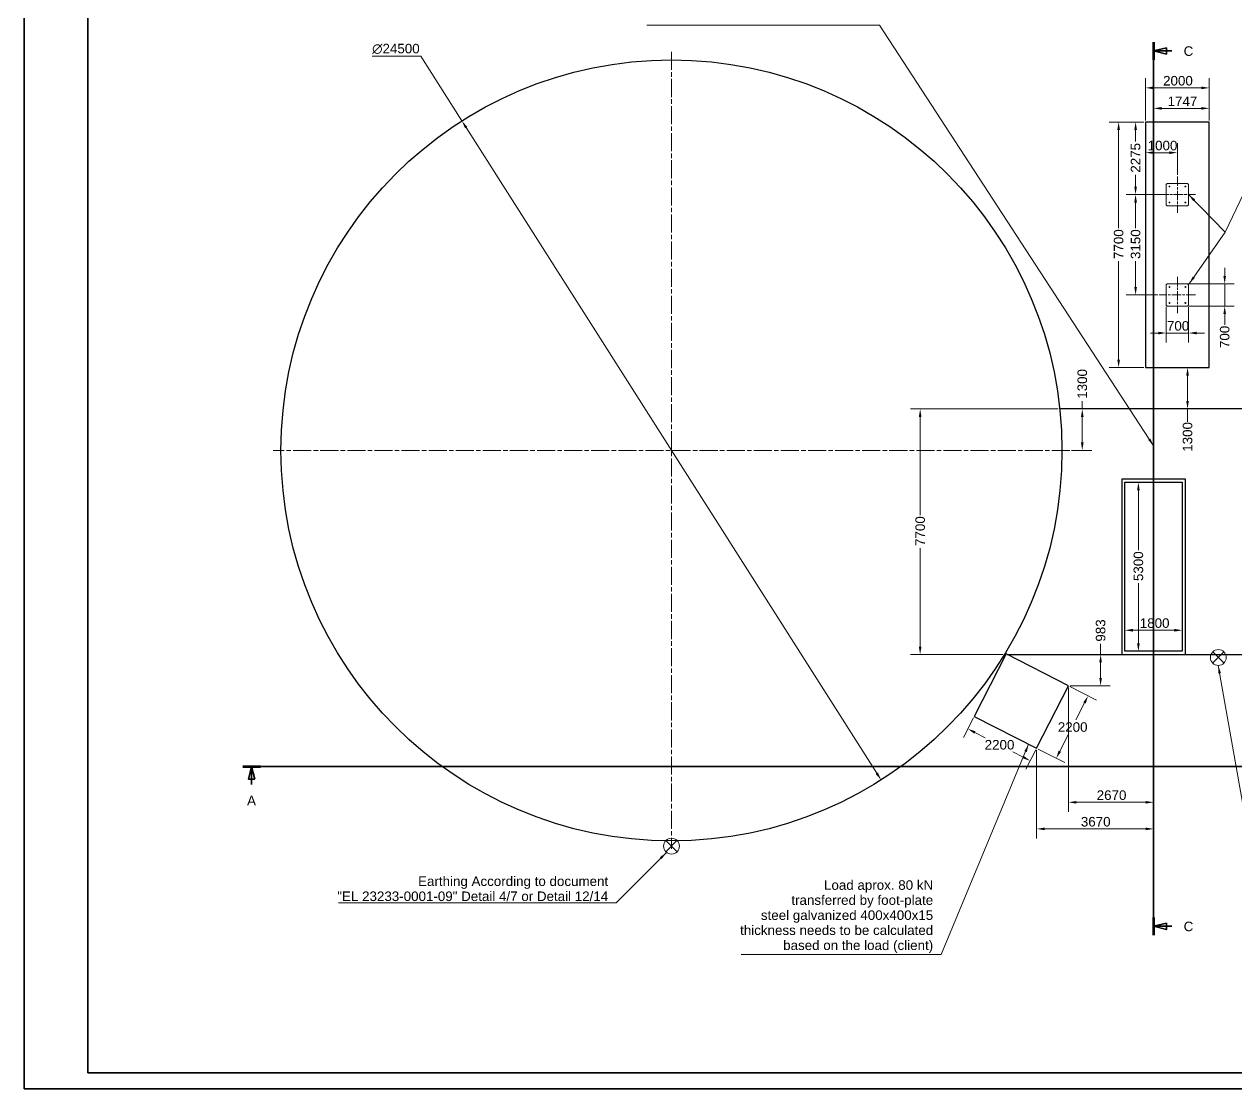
# Model space of a CAD drawing. Header units: millimetres. Extents: x -259789 to 207294, y -77389 to 59400.
# Drawn here: x 0 to 38007, y 0 to 33388 of the extents above; entities that cross this region are included whole.
import ezdxf

# ---------------------------------------------------------------- set-up
doc = ezdxf.new("R2010")
doc.units = ezdxf.units.MM
doc.header["$LTSCALE"] = 100
doc.linetypes.add('CHAIN', pattern=[0.3543, 0.2362, -0.0295, 0.0591, -0.0295])
doc.layers.get('0').update_dxf_attribs({"lineweight": 18})
for name, color, linetype, lineweight in [('Border', 7, 'Continuous', 35), ('Center Mark', 7, 'Continuous', 18), ('Centerline', 7, 'Continuous', 18), ('Dimension', 7, 'Continuous', 18), ('Section Line', 7, 'CHAIN', 35), ('Sketch Geometry', 7, 'Continuous', 18), ('Symbol', 7, 'Continuous', 18), ('Visible', 7, 'Continuous', 25)]:
    doc.layers.add(name, color=color, linetype=linetype, lineweight=lineweight)
doc.styles.add('Title', font='arial.ttf')
doc.dimstyles.new('Default - Method 2a$7', dxfattribs={"dimscale": 100, "dimtxt": 3, "dimasz": 2.5, "dimexe": 3, "dimexo": 0.5, "dimgap": 0.7, "dimtad": 0, "dimtoh": 1, "dimdec": 1, "dimrnd": 1e-08, "dimtxsty": 'Title', "dimcen": 0.09, "dimdle": 10, "dimclrd": 256, "dimclre": 256, "dimclrt": 7, "dimazin": 2, "dimtfac": 0.833333, "dimtdec": 1, "dimtmove": 0, "dimatfit": 3, "dimfxl": 1, "dimtolj": 1, "dimlwd": -1, "dimlwe": -1, "dimarcsym": 0})
doc.dimstyles.new('Default - Method 2b', dxfattribs={"dimscale": 100, "dimtxt": 3, "dimasz": 2.5, "dimexe": 3, "dimexo": 0.5, "dimgap": 0.7, "dimtad": 0, "dimtoh": 1, "dimdec": 1, "dimrnd": 1e-08, "dimtxsty": 'Title', "dimcen": 0.09, "dimdle": 10, "dimclrd": 256, "dimclre": 256, "dimclrt": 7, "dimadec": 0, "dimazin": 2, "dimtfac": 0.833333, "dimtdec": 1, "dimtmove": 0, "dimatfit": 3, "dimfxl": 1, "dimtolj": 1, "dimlwd": -1, "dimlwe": -1, "dimarcsym": 0})

# ---------------------------------------------------------------- blocks, each defined once
blk = doc.blocks.new('Borders Bigadan Border')
at = {"layer": 'Border'}
for p, q in [((0, 0), (0, 594)), ((20, 589), (20, 5)), ((20, 5), (836, 5)), ((841, 0), (0, 0))]:
    blk.add_line(p, q, dxfattribs=at)
blk = doc.blocks.new('2dTransSection0')
at = {"layer": 'Section Line', "linetype": 'CHAIN', "ltscale": 23.583042}
blk.add_line((68.53, 101.12), (650.62, 101.12), dxfattribs=at)
at = {"layer": 'Section Line', "linetype": 'Continuous', "lineweight": 70}
blk.add_line((68.53, 101.12), (74.09, 101.12), dxfattribs=at)
at = {"layer": 'Section Line', "linetype": 'Continuous'}
for p, q in [((71.31, 101.12), (70.31, 97.12)), ((71.31, 97.12), (71.31, 101.12)), ((72.31, 97.12), (71.31, 101.12)), ((70.31, 97.12), (72.31, 97.12)), ((71.31, 95.4), (71.31, 97.12))]:
    blk.add_line(p, q, dxfattribs=at)
at = {"layer": 'Section Line', "linetype": 'Continuous', "flags": 128}
blk.add_lwpolyline([(72.31, 97.12), (71.31, 101.12), (70.31, 97.12), (72.31, 97.12)], dxfattribs=at)
at = {"layer": 'Section Line'}
blk.add_solid([(72.31, 97.12), (71.31, 101.12), (70.31, 97.12), (72.31, 97.12)], dxfattribs=at)
at = {"layer": 'Section Line', "insert": (69.9, 88.9), "char_height": 3, "attachment_point": 7, "style": 'Title'}
blk.add_mtext('A', dxfattribs=at)
blk = doc.blocks.new('2dTransSection1')
at = {"layer": 'Section Line', "linetype": 'CHAIN', "ltscale": 23.481798}
blk.add_line((354.3, 328.26), (354.3, 48.19), dxfattribs=at)
at = {"layer": 'Section Line', "linetype": 'Continuous', "lineweight": 70}
for p, q in [((354.3, 328.26), (354.3, 322.74)), ((354.3, 53.71), (354.3, 48.19))]:
    blk.add_line(p, q, dxfattribs=at)
at = {"layer": 'Section Line', "linetype": 'Continuous'}
for p, q in [((358.3, 326.5), (354.3, 325.5)), ((358.3, 325.5), (354.3, 325.5)), ((354.3, 325.5), (358.3, 324.5)), ((358.3, 324.5), (358.3, 326.5)), ((360.01, 325.5), (358.3, 325.5)), ((358.3, 51.95), (354.3, 50.95)), ((358.3, 50.95), (354.3, 50.95)), ((354.3, 50.95), (358.3, 49.95)), ((358.3, 49.95), (358.3, 51.95)), ((360.01, 50.95), (358.3, 50.95))]:
    blk.add_line(p, q, dxfattribs=at)
at = {"layer": 'Section Line', "linetype": 'Continuous', "flags": 128}
for points in [[(358.3, 326.5), (354.3, 325.5), (358.3, 324.5), (358.3, 326.5)], [(358.3, 51.95), (354.3, 50.95), (358.3, 49.95), (358.3, 51.95)]]:
    blk.add_lwpolyline(points, dxfattribs=at)
at = {"layer": 'Section Line'}
for points in [[(358.3, 326.5), (354.3, 325.5), (358.3, 324.5), (358.3, 326.5)], [(358.3, 51.95), (354.3, 50.95), (358.3, 49.95), (358.3, 51.95)]]:
    blk.add_solid(points, dxfattribs=at)
at = {"layer": 'Section Line', "char_height": 3, "attachment_point": 7, "style": 'Title'}
for insert in [(363.72, 323.92), (363.72, 49.38)]:
    blk.add_mtext('C', dxfattribs=dict(at, insert=insert))
blk = doc.blocks.new('*D30')
at = {"layer": 'Defpoints', "color": 0, "transparency": 16777216}
for p in [(34530, 19021), (34952, 19021), (34530, 13721)]:
    blk.add_point(p, dxfattribs=at)
at = {"layer": 'Dimension', "transparency": 16777216}
for p, q in [((34580, 19021), (35252, 19021)), ((34952, 18771), (34952, 16889)), ((34952, 13971), (34952, 15854)), ((34580, 13721), (35252, 13721))]:
    blk.add_line(p, q, dxfattribs=at)
for points in [[(34910, 18771), (34993, 18771), (34952, 19021)], [(34910, 13971), (34993, 13971), (34952, 13721)]]:
    blk.add_solid(points, dxfattribs=at)
at = {"layer": 'Dimension', "color": 7, "transparency": 16777216, "insert": (35105, 15924), "char_height": 300, "attachment_point": 7, "rotation": 90, "style": 'Title'}
blk.add_mtext('\\A1;5300', dxfattribs=at)
blk = doc.blocks.new('*D31')
at = {"layer": 'Defpoints', "color": 0, "transparency": 16777216}
for p in [(28106, 21321), (32485, 21321), (30750, 13621)]:
    blk.add_point(p, dxfattribs=at)
at = {"layer": 'Dimension', "transparency": 16777216}
for p, q in [((32435, 21321), (27806, 21321)), ((28106, 21071), (28106, 17988)), ((28106, 13871), (28106, 16955)), ((30700, 13621), (27806, 13621))]:
    blk.add_line(p, q, dxfattribs=at)
for points in [[(28064, 21071), (28148, 21071), (28106, 21321)], [(28064, 13871), (28148, 13871), (28106, 13621)]]:
    blk.add_solid(points, dxfattribs=at)
at = {"layer": 'Dimension', "color": 7, "transparency": 16777216, "insert": (28259, 17025), "char_height": 300, "attachment_point": 7, "rotation": 90, "style": 'Title'}
blk.add_mtext('\\A1;7700', dxfattribs=at)
blk = doc.blocks.new('*D32')
at = {"layer": 'Defpoints', "color": 0, "transparency": 16777216}
for p in [(33192, 21321), (33780, 21321), (32805, 20021)]:
    blk.add_point(p, dxfattribs=at)
at = {"layer": 'Dimension', "transparency": 16777216}
for p, q in [((33730, 21321), (32892, 21321)), ((33192, 21321), (33192, 21571)), ((33192, 20271), (33192, 21071)), ((32855, 20021), (33492, 20021))]:
    blk.add_line(p, q, dxfattribs=at)
for points in [[(33150, 21071), (33233, 21071), (33192, 21321)], [(33150, 20271), (33233, 20271), (33192, 20021)]]:
    blk.add_solid(points, dxfattribs=at)
at = {"layer": 'Dimension', "color": 7, "transparency": 16777216, "insert": (33345, 21641), "char_height": 300, "attachment_point": 7, "rotation": 90, "style": 'Title'}
blk.add_mtext('\\A1;1300', dxfattribs=at)
blk = doc.blocks.new('*D33')
at = {"layer": 'Defpoints', "color": 0, "transparency": 16777216}
for p in [(36493, 22621), (36493, 22621), (36493, 21321)]:
    blk.add_point(p, dxfattribs=at)
at = {"layer": 'Dimension', "transparency": 16777216}
for p, q in [((36493, 22371), (36493, 21571)), ((36493, 21321), (36493, 20916))]:
    blk.add_line(p, q, dxfattribs=at)
for points in [[(36452, 22371), (36535, 22371), (36493, 22621)], [(36452, 21571), (36535, 21571), (36493, 21321)]]:
    blk.add_solid(points, dxfattribs=at)
at = {"layer": 'Dimension', "color": 7, "transparency": 16777216, "insert": (36647, 19979), "char_height": 300, "attachment_point": 7, "rotation": 90, "style": 'Title'}
blk.add_mtext('\\A1;1300', dxfattribs=at)
blk = doc.blocks.new('*D34')
at = {"layer": 'Defpoints', "color": 0, "transparency": 16777216}
for p in [(35177, 31392), (35177, 30321), (37177, 30321)]:
    blk.add_point(p, dxfattribs=at)
at = {"layer": 'Dimension', "transparency": 16777216}
for p, q in [((35177, 30371), (35177, 31692)), ((37177, 30371), (37177, 31692)), ((36927, 31392), (35427, 31392))]:
    blk.add_line(p, q, dxfattribs=at)
for points in [[(35427, 31434), (35427, 31350), (35177, 31392)], [(36927, 31434), (36927, 31350), (37177, 31392)]]:
    blk.add_solid(points, dxfattribs=at)
at = {"layer": 'Dimension', "color": 7, "transparency": 16777216, "insert": (35727, 31462), "char_height": 300, "attachment_point": 7, "style": 'Title'}
blk.add_mtext('\\A1;2000', dxfattribs=at)
blk = doc.blocks.new('*D35')
at = {"layer": 'Defpoints', "color": 0, "transparency": 16777216}
for p in [(35177, 30321), (34332, 22621), (35177, 22621)]:
    blk.add_point(p, dxfattribs=at)
at = {"layer": 'Dimension', "transparency": 16777216}
for p, q in [((35127, 30321), (34032, 30321)), ((34332, 30071), (34332, 26988)), ((34332, 22871), (34332, 25955)), ((35127, 22621), (34032, 22621))]:
    blk.add_line(p, q, dxfattribs=at)
for points in [[(34290, 30071), (34373, 30071), (34332, 30321)], [(34290, 22871), (34373, 22871), (34332, 22621)]]:
    blk.add_solid(points, dxfattribs=at)
at = {"layer": 'Dimension', "color": 7, "transparency": 16777216, "insert": (34485, 26025), "char_height": 300, "attachment_point": 7, "rotation": 90, "style": 'Title'}
blk.add_mtext('\\A1;7700', dxfattribs=at)
blk = doc.blocks.new('*D36')
at = {"layer": 'Defpoints', "color": 0, "transparency": 16777216}
for p in [(35430, 31073), (37177, 30750), (37177, 30321)]:
    blk.add_point(p, dxfattribs=at)
at = {"layer": 'Dimension', "transparency": 16777216}
for p, q in [((37177, 30371), (37177, 31050)), ((35680, 30750), (36927, 30750))]:
    blk.add_line(p, q, dxfattribs=at)
for points in [[(35680, 30792), (35680, 30708), (35430, 30750)], [(36927, 30792), (36927, 30708), (37177, 30750)]]:
    blk.add_solid(points, dxfattribs=at)
at = {"layer": 'Dimension', "color": 7, "transparency": 16777216, "insert": (35869, 30820), "char_height": 300, "attachment_point": 7, "style": 'Title'}
blk.add_mtext('\\A1;1747', dxfattribs=at)
blk = doc.blocks.new('*D37')
at = {"layer": 'Defpoints', "color": 0, "transparency": 16777216}
for p in [(34530, 14381), (34530, 13721), (36330, 13721)]:
    blk.add_point(p, dxfattribs=at)
at = {"layer": 'Dimension', "transparency": 16777216}
for p, q in [((34530, 13771), (34530, 14681)), ((36330, 13771), (36330, 14681)), ((36080, 14381), (34780, 14381))]:
    blk.add_line(p, q, dxfattribs=at)
for points in [[(34780, 14423), (34780, 14339), (34530, 14381)], [(36080, 14423), (36080, 14339), (36330, 14381)]]:
    blk.add_solid(points, dxfattribs=at)
at = {"layer": 'Dimension', "color": 7, "transparency": 16777216, "insert": (34996, 14451), "char_height": 300, "attachment_point": 7, "style": 'Title'}
blk.add_mtext('\\A1;1800', dxfattribs=at)
blk = doc.blocks.new('*D38')
at = {"layer": 'Defpoints', "color": 0, "transparency": 16777216}
for p in [(32759, 12638), (33374, 12324), (31759, 10679)]:
    blk.add_point(p, dxfattribs=at)
at = {"layer": 'Dimension', "transparency": 16777216}
for p, q in [((32804, 12615), (33641, 12188)), ((33260, 12101), (32988, 11568)), ((32488, 10587), (32760, 11121)), ((31804, 10656), (32641, 10228))]:
    blk.add_line(p, q, dxfattribs=at)
for points in [[(33223, 12120), (33298, 12083), (33374, 12324)], [(32450, 10606), (32525, 10568), (32374, 10365)]]:
    blk.add_solid(points, dxfattribs=at)
at = {"layer": 'Dimension', "color": 7, "transparency": 16777216, "insert": (32424, 11191), "char_height": 300, "attachment_point": 7, "style": 'Title'}
blk.add_mtext('\\A1;2200', dxfattribs=at)
blk = doc.blocks.new('*D39')
at = {"layer": 'Defpoints', "color": 0, "transparency": 16777216}
for p in [(29800, 11679), (31759, 10679), (31560, 10288)]:
    blk.add_point(p, dxfattribs=at)
at = {"layer": 'Dimension', "transparency": 16777216}
for p, q in [((29777, 11634), (29464, 11021)), ((29823, 11175), (30143, 11011)), ((31337, 10402), (31017, 10565)), ((31736, 10634), (31423, 10021))]:
    blk.add_line(p, q, dxfattribs=at)
for points in [[(29842, 11212), (29804, 11138), (29600, 11288)], [(31356, 10439), (31318, 10365), (31560, 10288)]]:
    blk.add_solid(points, dxfattribs=at)
at = {"layer": 'Dimension', "color": 7, "transparency": 16777216, "insert": (30130, 10635), "char_height": 300, "attachment_point": 7, "style": 'Title'}
blk.add_mtext('\\A1;2200', dxfattribs=at)
blk = doc.blocks.new('*D40')
at = {"layer": 'Defpoints', "color": 0, "transparency": 16777216}
for p in [(33767, 13621), (32759, 12638), (33767, 12638)]:
    blk.add_point(p, dxfattribs=at)
at = {"layer": 'Dimension', "transparency": 16777216}
for p, q in [((33767, 13621), (33767, 13954)), ((33767, 12888), (33767, 13371)), ((32809, 12638), (34067, 12638))]:
    blk.add_line(p, q, dxfattribs=at)
for points in [[(33725, 13371), (33808, 13371), (33767, 13621)], [(33725, 12888), (33808, 12888), (33767, 12638)]]:
    blk.add_solid(points, dxfattribs=at)
at = {"layer": 'Dimension', "color": 7, "transparency": 16777216, "insert": (33920, 14024), "char_height": 300, "attachment_point": 7, "rotation": 90, "style": 'Title'}
blk.add_mtext('\\A1;983', dxfattribs=at)
blk = doc.blocks.new('*D41')
at = {"layer": 'Defpoints', "color": 0, "transparency": 16777216}
for p in [(32759, 12638), (35430, 8985), (35430, 8985)]:
    blk.add_point(p, dxfattribs=at)
at = {"layer": 'Dimension', "transparency": 16777216}
for p, q in [((32759, 12588), (32759, 8685)), ((33009, 8985), (35180, 8985))]:
    blk.add_line(p, q, dxfattribs=at)
for points in [[(33009, 9026), (33009, 8943), (32759, 8985)], [(35180, 9026), (35180, 8943), (35430, 8985)]]:
    blk.add_solid(points, dxfattribs=at)
at = {"layer": 'Dimension', "color": 7, "transparency": 16777216, "insert": (33644, 9055), "char_height": 300, "attachment_point": 7, "style": 'Title'}
blk.add_mtext('\\A1;2670', dxfattribs=at)
blk = doc.blocks.new('*D42')
at = {"layer": 'Defpoints', "color": 0, "transparency": 16777216}
for p in [(31759, 10679), (31759, 8151), (35430, 8151)]:
    blk.add_point(p, dxfattribs=at)
at = {"layer": 'Dimension', "transparency": 16777216}
for p, q in [((31759, 10629), (31759, 7851)), ((35180, 8151), (32009, 8151))]:
    blk.add_line(p, q, dxfattribs=at)
for points in [[(32009, 8192), (32009, 8109), (31759, 8151)], [(35180, 8192), (35180, 8109), (35430, 8151)]]:
    blk.add_solid(points, dxfattribs=at)
at = {"layer": 'Dimension', "color": 7, "transparency": 16777216, "insert": (33147, 8221), "char_height": 300, "attachment_point": 7, "style": 'Title'}
blk.add_mtext('\\A1;3670', dxfattribs=at)
blk = doc.blocks.new('*D43')
at = {"layer": 'Defpoints', "color": 0, "transparency": 16777216}
for p in [(13730, 30357), (26880, 9685)]:
    blk.add_point(p, dxfattribs=at)
at = {"layer": 'Dimension', "transparency": 16777216}
for p, q in [((12440, 32385), (10915, 32385)), ((13730, 30357), (12440, 32385)), ((26745, 9896), (13864, 30146))]:
    blk.add_line(p, q, dxfattribs=at)
for points in [[(13899, 30169), (13829, 30124), (13730, 30357)], [(26780, 9919), (26710, 9874), (26880, 9685)]]:
    blk.add_solid(points, dxfattribs=at)
at = {"layer": 'Dimension', "color": 7, "transparency": 16777216, "insert": (10915, 32455), "char_height": 300, "attachment_point": 7, "style": 'Title'}
blk.add_mtext('\\A1;∅24500', dxfattribs=at)
blk = doc.blocks.new('IP')
at = {"layer": 'Sketch Geometry'}
for p, q in [((-1.81, -1.73), (1.73, 1.81)), ((-1.73, 1.81), (1.81, -1.73))]:
    blk.add_line(p, q, dxfattribs=at)
blk.add_circle((0, 0), 2.5, dxfattribs=at)
blk = doc.blocks.new('*D71')
at = {"layer": 'Defpoints', "color": 0, "transparency": 16777216}
for p in [(34864, 30321), (35177, 30321), (35827, 28046)]:
    blk.add_point(p, dxfattribs=at)
at = {"layer": 'Dimension', "transparency": 16777216}
for p, q in [((35127, 30321), (34564, 30321)), ((34864, 30071), (34864, 29706)), ((34864, 28296), (34864, 28662)), ((35777, 28046), (34564, 28046))]:
    blk.add_line(p, q, dxfattribs=at)
for points in [[(34823, 30071), (34906, 30071), (34864, 30321)], [(34823, 28296), (34906, 28296), (34864, 28046)]]:
    blk.add_solid(points, dxfattribs=at)
at = {"layer": 'Dimension', "color": 7, "transparency": 16777216, "insert": (35017, 28732), "char_height": 300, "attachment_point": 7, "rotation": 90, "style": 'Title'}
blk.add_mtext('\\A1;2275', dxfattribs=at)
blk = doc.blocks.new('*D72')
at = {"layer": 'Defpoints', "color": 0, "transparency": 16777216}
for p in [(34864, 28046), (35607, 28046), (35607, 24896)]:
    blk.add_point(p, dxfattribs=at)
at = {"layer": 'Dimension', "transparency": 16777216}
for p, q in [((35557, 28046), (34564, 28046)), ((34864, 27796), (34864, 26989)), ((34864, 25146), (34864, 25954)), ((35557, 24896), (34564, 24896))]:
    blk.add_line(p, q, dxfattribs=at)
for points in [[(34823, 27796), (34906, 27796), (34864, 28046)], [(34823, 25146), (34906, 25146), (34864, 24896)]]:
    blk.add_solid(points, dxfattribs=at)
at = {"layer": 'Dimension', "color": 7, "transparency": 16777216, "insert": (35018, 26024), "char_height": 300, "attachment_point": 7, "rotation": 90, "style": 'Title'}
blk.add_mtext('\\A1;3150', dxfattribs=at)
blk = doc.blocks.new('*D73')
at = {"layer": 'Defpoints', "color": 0, "transparency": 16777216}
for p in [(35177, 29360), (36177, 29360), (36177, 28616)]:
    blk.add_point(p, dxfattribs=at)
at = {"layer": 'Dimension', "transparency": 16777216}
for p, q in [((36177, 28666), (36177, 29660)), ((35427, 29360), (35927, 29360))]:
    blk.add_line(p, q, dxfattribs=at)
for points in [[(35427, 29401), (35427, 29318), (35177, 29360)], [(35927, 29401), (35927, 29318), (36177, 29360)]]:
    blk.add_solid(points, dxfattribs=at)
at = {"layer": 'Dimension', "color": 7, "transparency": 16777216, "insert": (35243, 29430), "char_height": 300, "attachment_point": 7, "style": 'Title'}
blk.add_mtext('\\A1;1000', dxfattribs=at)
blk = doc.blocks.new('*D74')
at = {"layer": 'Defpoints', "color": 0, "transparency": 16777216}
for p in [(35827, 24576), (36527, 24576), (36527, 23703)]:
    blk.add_point(p, dxfattribs=at)
at = {"layer": 'Dimension', "transparency": 16777216}
for p, q in [((35827, 24526), (35827, 23403)), ((36527, 24526), (36527, 23403)), ((35577, 23703), (35327, 23703)), ((35827, 23703), (36077, 23703)), ((36077, 23703), (36277, 23703)), ((36527, 23703), (36277, 23703)), ((36777, 23703), (37027, 23703))]:
    blk.add_line(p, q, dxfattribs=at)
for points in [[(35577, 23744), (35577, 23661), (35827, 23703)], [(36777, 23744), (36777, 23661), (36527, 23703)]]:
    blk.add_solid(points, dxfattribs=at)
at = {"layer": 'Dimension', "color": 7, "transparency": 16777216, "insert": (35847, 23773), "char_height": 300, "attachment_point": 7, "style": 'Title'}
blk.add_mtext('\\A1;700', dxfattribs=at)
blk = doc.blocks.new('*D75')
at = {"layer": 'Defpoints', "color": 0, "transparency": 16777216}
for p in [(36497, 25246), (37659, 25246), (36497, 24546)]:
    blk.add_point(p, dxfattribs=at)
at = {"layer": 'Dimension', "transparency": 16777216}
for p, q in [((37659, 25496), (37659, 25746)), ((36547, 25246), (37959, 25246)), ((37659, 25246), (37659, 24546)), ((36547, 24546), (37959, 24546)), ((37659, 24296), (37659, 23962))]:
    blk.add_line(p, q, dxfattribs=at)
for points in [[(37617, 25496), (37701, 25496), (37659, 25246)], [(37617, 24296), (37701, 24296), (37659, 24546)]]:
    blk.add_solid(points, dxfattribs=at)
at = {"layer": 'Dimension', "color": 7, "transparency": 16777216, "insert": (37812, 23232), "char_height": 300, "attachment_point": 7, "rotation": 90, "style": 'Title'}
blk.add_mtext('\\A1;700', dxfattribs=at)

msp = doc.modelspace()

# ---------------------------------------------------------------- linework, layer by layer
at = {"layer": 'Center Mark', "linetype": 'CHAIN', "ltscale": 23.990969}
for p, q in [((20304.53, 32521.4), (20304.53, 7521.4)), ((32804.53, 20021.4), (7804.53, 20021.4))]:
    msp.add_line(p, q, dxfattribs=at)
at = {"layer": 'Centerline', "linetype": 'CHAIN', "ltscale": 12.667665}
for p, q in [((36176.77, 28616.4), (36176.77, 27476.4)), ((35606.77, 28046.4), (36746.77, 28046.4)), ((36176.77, 25466.4), (36176.77, 24326.4)), ((36746.77, 24896.4), (35606.77, 24896.4))]:
    msp.add_line(p, q, dxfattribs=at)
at = {"layer": 'Sketch Geometry'}
for p, q in [((35826.77, 28366.4), (35856.77, 28396.4)), ((35826.77, 28366.4), (35826.77, 27726.4)), ((36496.77, 28396.4), (35856.77, 28396.4)), ((36496.77, 28396.4), (36526.77, 28366.4)), ((36526.77, 27726.4), (36526.77, 28366.4)), ((35856.77, 27696.4), (35826.77, 27726.4)), ((35856.77, 27696.4), (36496.77, 27696.4)), ((36526.77, 27726.4), (36496.77, 27696.4)), ((35826.77, 25216.4), (35856.77, 25246.4)), ((35826.77, 25216.4), (35826.77, 24576.4)), ((36496.77, 25246.4), (35856.77, 25246.4)), ((36496.77, 25246.4), (36526.77, 25216.4)), ((36526.77, 24576.4), (36526.77, 25216.4)), ((35856.77, 24546.4), (35826.77, 24576.4)), ((35856.77, 24546.4), (36496.77, 24546.4)), ((36526.77, 24576.4), (36496.77, 24546.4))]:
    msp.add_line(p, q, dxfattribs=at)
for centre in [(35926.77, 28296.4), (36426.77, 28296.4), (35926.77, 27796.4), (36426.77, 27796.4), (35926.77, 25146.4), (36426.77, 25146.4), (35926.77, 24646.4), (36426.77, 24646.4)]:
    msp.add_circle(centre, 13, dxfattribs=at)
at = {"layer": 'Symbol'}
msp.add_line((36864.27, 25246.4), (36496.77, 25246.4), dxfattribs=at)
at = {"layer": 'Visible'}
for p, q in [((35176.77, 30321.4), (35176.77, 22621.4)), ((37176.77, 30321.4), (35176.77, 30321.4)), ((37176.77, 22621.4), (37176.77, 30321.4)), ((35176.77, 22621.4), (37176.77, 22621.4)), ((38373.71, 21321.4), (32485.36, 21321.4)), ((36429.53, 19121.4), (34429.53, 19121.4)), ((34429.53, 19121.4), (34429.54, 13621.4)), ((34529.53, 19021.4), (36329.53, 19021.4)), ((34529.54, 13721.4), (34529.53, 19021.4)), ((36329.53, 19021.4), (36329.54, 13721.4)), ((36429.54, 13621.4), (36429.53, 19121.4)), ((36329.54, 13721.4), (34529.54, 13721.4)), ((30799.86, 13638.23), (29799.59, 11678.78)), ((30749.75, 13621.4), (30791.27, 13621.4)), ((32759.32, 12637.97), (30799.86, 13638.23)), ((30832.84, 13621.4), (34429.54, 13621.4)), ((34429.54, 13621.4), (36429.54, 13621.4)), ((36429.54, 13621.4), (40109.32, 13621.4)), ((31759.05, 10678.51), (32759.32, 12637.97)), ((29799.59, 11678.78), (31759.05, 10678.51))]:
    msp.add_line(p, q, dxfattribs=at)
msp.add_circle((20304.53, 20021.4), 12250, dxfattribs=at)

# ---------------------------------------------------------------- block references
at = {"xscale": 100, "yscale": 100, "zscale": 100}
for name, p in [('Borders Bigadan Border', (0, 0)), ('IP', (37459.36, 13525.87)), ('IP', (20304.53, 7608.54))]:
    msp.add_blockref(name, p, dxfattribs=at)
at = {"layer": 'Section Line', "xscale": 100, "yscale": 100, "zscale": 100}
for name in ['2dTransSection1', '2dTransSection0']:
    msp.add_blockref(name, (0, 0), dxfattribs=at)

# ---------------------------------------------------------------- texts
at = {"layer": 'Symbol', "color": 7, "char_height": 300, "attachment_point": 9, "line_spacing_factor": 0.944221, "style": 'Title'}
for s, insert, width in [('\\fArial|b0|i0;Earthing According to document\\P"EL 23233-0001-09" Detail 4/7 or Detail 12/14', (18319.06, 5883.2), 8496.4943), ('\\fArial|b0|i0;Load aprox. 80 kN\\P\\fArial|b0|i0;transferred by foot-plate\\P\\fArial|b0|i0;steel galvanized 400x400x15\\Pthickness needs to be calculated\\Pbased on the load (client)', (28514.16, 4260.75), 6056.7079)]:
    msp.add_mtext(s, dxfattribs=dict(at, insert=insert, width=width))

# ---------------------------------------------------------------- dimensions: what is measured, and where the dimension line sits
at = {"layer": 'Dimension'}
dim = msp.add_diameter_dim_2p(p1=(26879.52, 9685.44), p2=(13729.55, 30357.36), dimstyle='Default - Method 2b', override={"dimgap": 0.7, "dimtad": 1, "dimtih": 1, "dimdec": 1, "dimlfac": 1, "dimtol": 0, "dimlim": 0, "dimtp": 0, "dimtm": 0, "dimtdec": 1, "dimatfit": 2}, dxfattribs=at)
dim.commit()
dim.dimension.update_dxf_attribs({"geometry": '*D43', "text_midpoint": (11642.36, 32385.27), "dimtype": 163})
for base, p1, p2, angle, override, picture, middle in [((35176.77, 31391.95), (37176.77, 30321.4), (35176.77, 30321.4), 180, {"dimgap": 0.7, "dimtad": 1, "dimtoh": 0, "dimdec": 1, "dimtol": 0, "dimlim": 0, "dimtp": 0, "dimtm": 0, "dimtdec": 1, "dimtofl": 0, "dimatfit": 1}, '*D34', (36176.77, 31391.95)), ((37176.77, 30749.92), (35429.54, 31073.3), (37176.77, 30321.4), 180, {"dimgap": 0.7, "dimtad": 1, "dimtoh": 0, "dimdec": 0, "dimse1": 1, "dimtol": 0, "dimlim": 0, "dimtp": 0, "dimtm": 0, "dimtdec": 0, "dimtofl": 0, "dimatfit": 1}, '*D36', (36303.15, 30749.92)), ((34331.78, 22621.4), (35176.77, 30321.4), (35176.77, 22621.4), 90, {"dimgap": 0.7, "dimtoh": 0, "dimdec": 1, "dimtol": 0, "dimlim": 0, "dimtp": 0, "dimtm": 0, "dimtdec": 1, "dimtofl": 0, "dimatfit": 1}, '*D35', (34331.78, 26471.4)), ((34864.25, 30321.4), (35826.77, 28046.4), (35176.77, 30321.4), 90, {"dimgap": 0.7, "dimtoh": 0, "dimdec": 1, "dimtol": 0, "dimlim": 0, "dimtp": 0, "dimtm": 0, "dimtdec": 1, "dimtofl": 0, "dimatfit": 1}, '*D71', (34864.25, 29183.9)), ((36176.77, 29359.52), (35176.77, 29359.52), (36176.77, 28616.4), 180, {"dimgap": 0.7, "dimtad": 1, "dimtoh": 0, "dimdec": 1, "dimse1": 1, "dimtol": 0, "dimlim": 0, "dimtp": 0, "dimtm": 0, "dimtdec": 1, "dimtofl": 0, "dimatfit": 1}, '*D73', (35676.77, 29359.52)), ((34864.25, 28046.4), (35606.77, 24896.4), (35606.77, 28046.4), 90, {"dimgap": 0.7, "dimtoh": 0, "dimdec": 1, "dimtol": 0, "dimlim": 0, "dimtp": 0, "dimtm": 0, "dimtdec": 1, "dimtofl": 0, "dimatfit": 1}, '*D72', (34864.25, 26471.4)), ((37659.03, 25246.4), (36496.77, 24546.4), (36496.77, 25246.4), 270, {"dimgap": 0.7, "dimtoh": 0, "dimdec": 1, "dimtol": 0, "dimlim": 0, "dimtp": 0, "dimtm": 0, "dimtdec": 1, "dimtofl": 1, "dimatfit": 1}, '*D75', (37659.03, 23562.14)), ((36526.77, 23702.81), (35826.77, 24576.4), (36526.77, 24576.4), 180, {"dimgap": 0.7, "dimtad": 1, "dimtoh": 0, "dimdec": 1, "dimtol": 0, "dimlim": 0, "dimtp": 0, "dimtm": 0, "dimtdec": 1, "dimtofl": 0}, '*D74', (36176.77, 23702.81)), ((33191.51, 21321.4), (32804.53, 20021.4), (33779.58, 21321.4), 90, {"dimgap": 0.7, "dimtoh": 0, "dimdec": 1, "dimtol": 0, "dimlim": 0, "dimtp": 0, "dimtm": 0, "dimtdec": 1, "dimtofl": 0, "dimatfit": 2}, '*D32', (33191.51, 22074.72)), ((36493.43, 22621.4), (36493.43, 21321.4), (36493.43, 22621.4), 270, {"dimgap": 0.7, "dimtoh": 0, "dimdec": 1, "dimse1": 1, "dimse2": 1, "dimtol": 0, "dimlim": 0, "dimtp": 0, "dimtm": 0, "dimtdec": 1, "dimtofl": 0, "dimatfit": 2}, '*D33', (36493.43, 20412.39)), ((28105.86, 21321.4), (30749.75, 13621.4), (32485.36, 21321.4), 90, {"dimgap": 0.7, "dimtoh": 0, "dimdec": 1, "dimtol": 0, "dimlim": 0, "dimtp": 0, "dimtm": 0, "dimtdec": 1, "dimtofl": 0, "dimatfit": 1}, '*D31', (28105.86, 17471.4)), ((34951.73, 19021.4), (34529.54, 13721.4), (34529.53, 19021.4), 90, {"dimgap": 0.7, "dimtoh": 0, "dimdec": 1, "dimtol": 0, "dimlim": 0, "dimtp": 0, "dimtm": 0, "dimtdec": 1, "dimtofl": 0, "dimatfit": 1}, '*D30', (34951.73, 16371.4)), ((34529.54, 14380.99), (36329.54, 13721.4), (34529.54, 13721.4), 180, {"dimgap": 0.7, "dimtad": 1, "dimtoh": 0, "dimdec": 1, "dimtol": 0, "dimlim": 0, "dimtp": 0, "dimtm": 0, "dimtdec": 1, "dimtofl": 0, "dimatfit": 1}, '*D37', (35429.54, 14380.99)), ((33766.53, 12637.97), (33766.53, 13621.4), (32759.32, 12637.97), 90, {"dimgap": 0.7, "dimtoh": 0, "dimdec": 0, "dimse1": 1, "dimtol": 0, "dimlim": 0, "dimtp": 0, "dimtm": 0, "dimtdec": 0, "dimtofl": 0, "dimatfit": 2}, '*D40', (33766.53, 14355.66)), ((33374.12, 12324.12), (31759.05, 10678.51), (32759.32, 12637.97), 242.956433, {"dimgap": 0.7, "dimtih": 1, "dimdec": 1, "dimtol": 0, "dimlim": 0, "dimtp": 0, "dimtm": 0, "dimtdec": 1, "dimtofl": 0, "dimatfit": 1}, '*D38', (32873.98, 11344.39)), ((35429.54, 8984.75), (32759.32, 12637.97), (35429.54, 8984.75), 180, {"dimgap": 0.7, "dimtad": 1, "dimtoh": 0, "dimdec": 0, "dimse2": 1, "dimtol": 0, "dimlim": 0, "dimtp": 0, "dimtm": 0, "dimtdec": 0, "dimtofl": 0, "dimatfit": 1}, '*D41', (34094.43, 8984.75)), ((31559.78, 10288.16), (29799.59, 11678.78), (31759.05, 10678.51), 152.956433, {"dimgap": 0.7, "dimtih": 1, "dimdec": 1, "dimtol": 0, "dimlim": 0, "dimtp": 0, "dimtm": 0, "dimtdec": 1, "dimtofl": 0, "dimatfit": 1}, '*D39', (30580.05, 10788.29)), ((31759.05, 8150.51), (35429.54, 8150.51), (31759.05, 10678.51), 180, {"dimgap": 0.7, "dimtad": 1, "dimtoh": 0, "dimdec": 0, "dimse1": 1, "dimtol": 0, "dimlim": 0, "dimtp": 0, "dimtm": 0, "dimtdec": 0, "dimtofl": 0, "dimatfit": 1}, '*D42', (33594.29, 8150.51))]:
    dim = msp.add_linear_dim(base=base, p1=p1, p2=p2, angle=angle, dimstyle='Default - Method 2b', override=override, dxfattribs=at)
    dim.commit()
    dim.dimension.update_dxf_attribs({"geometry": picture, "text_midpoint": middle, "dimtype": 160})

# ---------------------------------------------------------------- leaders
at = {"layer": 'Symbol', "annotation_type": 0, "has_hookline": 1}
for points, hookline_direction, text_width in [([(35429.54, 20161.74), (26833.12, 33363.16), (26583.12, 33363.16)], 1, 7047.75), ([(36526.77, 28046.4), (37675.27, 26868.58), (39616.68, 30938.94), (39616.68, 31026.97), (39866.68, 31026.97)], 0, 3595.5), ([(37459.36, 13275.87), (39192.23, 3454.62), (39442.23, 3454.62)], 0, 8459.35), ([(31509.48, 10805.91), (28764.16, 4210.75), (28514.16, 4210.75)], 1, 6019.85), ([(20146.59, 7410.17), (18569.06, 5833.2), (18319.06, 5833.2)], 1, 8459.35)]:
    msp.add_leader(points, dimstyle='Default - Method 2a$7', override={"dimgap": 0, "dimtad": 1}, dxfattribs=dict(at, hookline_direction=hookline_direction, text_width=text_width))
at = {"layer": 'Symbol'}
msp.add_leader([(36546.77, 25246.4), (37675.27, 26868.58)], dimstyle='Default - Method 2a$7', override={"dimtad": 0}, dxfattribs=at)

doc.saveas('drawing.dxf')
